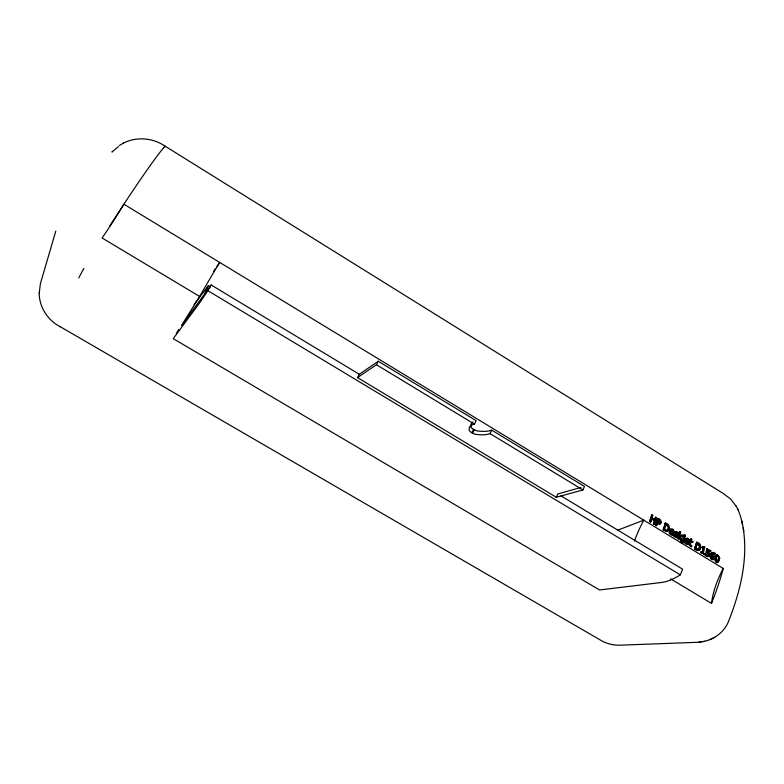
<?xml version="1.0" encoding="UTF-8"?>
<svg xmlns="http://www.w3.org/2000/svg" width="784" height="784" viewBox="0 0 784 784"><rect width="100%" height="100%" fill="white"/><g stroke="black" fill="none" stroke-linecap="round" stroke-linejoin="round"><path stroke-width="1.18" d="M669.173 528.681L669.124 527.779M39.22 293.334L40.386 283.671L55.782 231.123M670.291 530.69L672.809 532.218L672.29 530.366L670.555 530.219M673.299 531.944L673.005 530.307L671.437 529.69L670.781 530.415L673.299 531.944L672.809 532.218M714.195 557.816L713.724 559.188A2.548 1.842 59.9 0 1 712.764 559.727C709.255 559.472 709.304 553.867 712.097 552.602M660.912 522.595L659.873 524.212L657.07 523.281L656.394 525.692L655.551 525.172L657.825 518.449C662.333 518.685 662.196 526.721 657.551 523.006L656.394 525.692M685.882 540.333C684.599 543.067 689.205 542.744 688.538 544.321C678.895 544.478 689.293 531.807 689.165 542.322L685.383 540.597L689.165 542.322M673.025 534.414L673.515 534.149L672.78 535.305C663.666 533.61 674.563 523.369 673.917 533.042L670.614 531.033L670.193 532.855M670.614 531.033C669.34 533.198 673.583 534.188 672.976 534.394M715.87 558.13C715.4 568.674 721.819 552.749 716.194 557.022M711.666 552.965C709.932 554.876 710.147 559.257 713.273 559.462A2.548 1.842 59.9 0 0 714.234 558.933L714.694 557.032L714.106 555.67L712.509 554.611L711.313 554.837L712.274 553.563A2.009 1.46 59.9 0 1 713.293 553.592L714.41 554.435L715.155 553.367L713.166 552.367L711.598 552.857M714.449 554.455L715.155 553.367M710.804 550.75L710.618 551.505L707.491 550.172L710.108 551.769L710.804 550.75L706.864 548.927L706.041 552.25L708.099 553.514L708.158 555.484C706.884 557.287 705.188 552.563 705.061 555.003C706.178 557.522 710.314 557.061 709.197 553.935M703.62 548.065L701.974 547.634L703.62 548.065L702.523 552.406L701.386 551.711L700.72 552.642L704.287 554.239L704.453 553.573L702.827 553.161M705.061 555.003L705.561 554.749C705.698 552.299 707.384 557.022 708.667 555.219L708.609 553.249L706.041 552.25M706.541 551.995L707.374 548.663M707.991 549.907L707.57 551.632L709.491 553.23L709.598 555.621L708.04 556.483L705.561 554.749M700.72 552.642L701.386 551.711M702.484 547.369L702.631 546.781L704.796 547.065L703.336 552.896M703.111 548.33L702.023 552.671L700.886 551.975M703.777 554.504L704.453 553.573M701.974 547.634L702.631 546.781M695.81 547.644L697.329 543.39C700.582 544.067 701.18 550.192 697.192 549.535M696.721 549.329L695.555 548.643L697.329 543.39M694.536 548.878L696.682 542.146C703.738 543.361 700.416 554.729 694.536 548.878L696.682 542.146M690.488 541.009L689.45 540.96L690.488 541.009L689.744 544.811L691.684 546.526C691.194 545.272 689.45 543.724 691.282 541.499L692.752 542.391L692.919 541.715L690.959 541.087L692.919 541.715M689.45 540.96L689.626 540.284L690.665 540.333L691.027 538.951L691.821 539.431L691.459 540.823M690.194 544.076L690.782 541.764L692.752 542.391M689.989 541.283L689.352 545.399L691.184 546.791L691.87 545.791M692.252 542.655L692.419 541.979M688.038 544.586C688.969 542.91 685.618 543.969 685.461 542.146M688.666 542.597L688.685 540.166L686.98 538.559M689.949 540.686L690.126 540.009L690.665 540.333M690.165 540.607L691.027 538.951M684.618 536.285L685.334 535.168L683.932 534.894L683.717 535.737L684.618 536.285L685.334 535.168M682.57 536.766L683.922 537.011L682.57 536.766L683.246 535.815L684.902 536.824L683.295 542.479A1.686 1.235 59.1 0 1 682.541 542.861L680.404 542.361L682.041 543.136A1.686 1.235 59.1 0 0 682.795 542.753L683.099 542.087M680.404 542.361L681.09 541.362L682.697 541.558L683.922 537.011M680.904 542.097L681.09 541.362M683.07 536.491L683.246 535.815M683.432 537.285L681.972 542.146M683.717 535.737L684.432 534.619M675.524 532.542L677.533 534.188L678.297 533.071C676.455 529.396 672.662 533.002 676.249 534.894C678.062 538.696 672.956 534.012 673.387 535.678L675.308 537.295A2.313 1.705 58.8 0 0 676.367 537.452L677.082 535.658L675.151 533.443M681.933 540.646L680.884 540.009L679.728 536.579L678.797 538.735L677.494 538.52L679.287 531.777L680.581 531.983L679.532 535.933L681.953 535.031L682.942 535.629L679.973 536.746L681.433 540.911L681.933 540.646L680.463 536.472L682.942 535.629M677.494 538.52L679.787 531.503M678.297 539.01L678.836 536.971L679.728 536.579M679.307 535.217L679.826 533.247M677.572 534.218L678.297 533.071M670.124 531.307L673.544 532.875M673.387 535.678L674.132 534.492L676.621 536.305M663.127 529.778L665.381 523.055C672.133 524.114 669.526 535.413 663.617 529.504L663.127 529.778L666.988 531.532L669.026 529.612M663.617 529.504L665.381 523.055M666.028 524.31L664.665 529.278L667.194 530.317L668.252 527.642L667.458 525.995L665.538 524.584L666.674 524.702M658.472 519.704L657.266 522.556L658.472 519.704C661.686 520.174 660.344 524.976 657.756 522.271M653.405 523.869L654.767 520.429L651.827 518.636L650.455 522.075L649.603 521.556L651.906 514.843L652.749 515.353L652.043 517.881L654.983 519.665L655.689 517.146L656.531 517.665L654.248 524.378L653.405 523.869L654.767 520.429M655.689 517.146L654.493 519.949L654.983 519.665M654.248 524.378L656.531 517.665M655.551 525.172L657.825 518.449M651.798 517.322L652.749 515.353M650.455 522.075L651.827 518.636M649.603 521.556L651.906 514.843M719.006 560.031L718.516 561.471M111.994 152.086L112.259 151.41M471.821 432.729A4.831 1.548 26.2 0 1 469.165 430.122A39.837 12.809 25.7 0 1 474.447 424.144L476.153 420.685L378.27 361.238L359.317 374.282L211.19 284.984L207.838 290.648A92.208 2.646 -58.7 0 1 197.872 305.27L173.254 338.659L599.574 589.96L661.52 582.473A84.829 34.878 -58 0 0 680.306 574.839L682.639 569.204L560.972 495.86M711.813 554.572L712.783 553.298A2.019 1.46 59.9 0 1 713.793 553.337L714.959 554.2M359.317 374.282L357.543 377.614L556.307 497.281L582.904 489.922L584.472 486.462L491.764 430.161L490.078 433.621A54.361 17.836 26.7 0 1 476.398 434.434A4.831 1.548 26.2 0 1 472.615 433.17L471.899 432.768L473.526 429.338L474.291 429.769A4.822 1.558 26.2 0 0 478.064 431.024A54.312 17.963 26.7 0 0 491.754 430.161M204.457 294.176L208.377 285.611L210.416 286.836M556.307 497.281L557.826 493.959L580.993 487.442M472.615 433.17L474.291 429.769M702.562 641.655C713.43 639.94 723.436 632.757 728.022 622.663C739.88 592.92 748.387 560.139 743.163 527.985M676.122 536.579C676.259 535.188 672.104 531.405 676.043 531.895M357.543 377.614L376.438 364.697L378.27 361.238M686.039 539.706L687.519 539.647L688.048 541.499L685.549 539.97L686.686 538.98L687.725 539.167L688.548 541.225L685.549 539.97M704.15 546.664L703.121 547.438L702.121 547.046M678.072 533.943C671.32 528.769 680.032 536.55 676.857 537.177A2.313 1.705 58.8 0 1 675.808 537.02L673.877 535.413M176.282 333.563L178.713 329.486M216.962 266.442L219.696 262.434A58.192 1.617 -58.7 0 0 199.636 296.47L181.447 325.566L211.19 284.984M109.633 226.174L123.892 204.212A173.47 8.467 -58.5 0 1 163.582 147.794M698.907 549.251L699.348 546.046L696.829 543.655M213.542 271.45L215.59 268.451M194.109 304.496L208.377 285.611M699.553 550.045L700.014 549.447M712.852 558.688C714.93 554.161 707.913 556.052 712.235 558.874M163.601 147.764L164.307 146.951A27.597 1.392 -58.8 0 1 165.15 146.833M685.824 538.481C683.717 540.607 685.775 544.233 688.538 544.321M670.565 529.19C668.429 531.307 670.496 534.953 673.28 535.031M718.222 561.961C713.117 564.931 714.224 551.632 718.673 556.209M112.386 151.714L118.364 146.579M667.184 530.474C670.683 528.583 667.605 524.231 664.901 523.34M123.362 143.149C136.514 136.338 153.135 137.847 165.218 146.245L722.946 493.293L730.365 498.781L736.313 506.444M119.315 145.55L123.431 143.109M673.427 533.316L673.917 533.042M675.259 532.63L675.749 532.356M673.632 534.766L674.171 534.521M680.081 532.258L680.581 531.983M681.953 535.031L681.453 535.305L682.452 535.903M679.973 536.746L680.463 536.472M684.902 536.824L682.746 536.089M678.836 536.971L680.385 540.274L680.884 540.009M689.626 540.284L690.126 540.009M691.821 539.431L690.528 539.216M688.225 543.665L688.773 543.43M691.184 546.791L691.684 546.526M704.796 547.065L703.64 546.928M705.286 554.092L705.855 553.857M710.108 551.769L710.618 551.505M710.147 639.568L714.939 637.157M659.315 523.349L659.903 521.644L657.982 519.978M617.635 530.19L643.791 520.174A64.072 25.843 -58.5 0 0 634.521 541.078M685.686 538.53L686.519 538.432M699.024 549.27L696.065 548.379M670.447 529.249L672.221 529.523L673.603 531.336M699.495 550.172L697.77 550.152L695.036 548.614M39.2 293.01C39.161 306.995 47.697 320.274 60.064 326.614L600.103 639.881C606.385 643.821 613.921 645.585 621.3 645.144L698.711 642.253L704.689 641.322M698.711 642.253L700.984 641.9M712.088 552.661L713.959 553.112M659.021 523.389L658.315 523.163M672.26 534.384L670.604 533.492M681.6 542.214L680.6 541.626M665.841 530.464L664.175 529.563M712.352 554.984L713.342 555.64M199.636 296.47L102.096 237.983A59.221 3.352 -58.7 0 0 123.892 204.212L723.23 568.449A63.063 29.841 -58.5 0 0 711.519 603.396L670.653 578.896M207.838 290.648L680.306 574.839M376.438 364.697L474.447 424.134M490.078 433.621L582.904 489.922M651.563 518.155L653.523 519.351M651.347 518.92L654.287 520.703M691.37 546.056L690.116 545.272M650.093 521.272L650.945 521.791M653.885 523.585L654.738 524.104M656.032 524.888L656.884 525.407M677.993 538.245L678.797 538.735M701.219 552.377L704.287 554.239M680.385 540.274L681.433 540.911M651.416 515.127L652.268 515.637M655.199 517.43L656.051 517.94M706.864 548.927L710.294 551.015M684.207 535.462L685.118 536.021M697.613 543.283L698.397 543.792M658.942 519.704L660.736 521.595M707.638 552.21L708.726 553.102M667.135 524.741L668.478 526.113M677.2 532.689L677.807 533.345M699.73 545.154L700.141 545.968M736.009 505.866C740.488 513.677 742.291 522.644 743.82 531.415M737.764 509.277L738.048 509.825M741.821 521.017L742.497 524.555M60.309 326.634A42.12 1.999 -58.5 0 1 60.103 326.565M78.782 277.948A40.307 2.156 -58.6 0 1 83.868 268.412M723.23 568.449A155.555 63.916 -60.4 0 1 711.509 603.396M470.88 426.731A39.798 12.907 25.7 0 1 472.938 421.939M473.497 429.328A4.822 1.558 26.2 0 1 470.851 426.712M711.431 556.219L712.264 558.433A1.323 0.96 59.9 0 0 713.175 558.551C715.488 557.355 711.686 553.445 711.431 556.219M718.938 557.571C715.998 569.89 714.93 549.878 718.938 557.571M719.751 558.228C714.734 572.908 713.783 545.223 719.751 558.228"/></g></svg>
